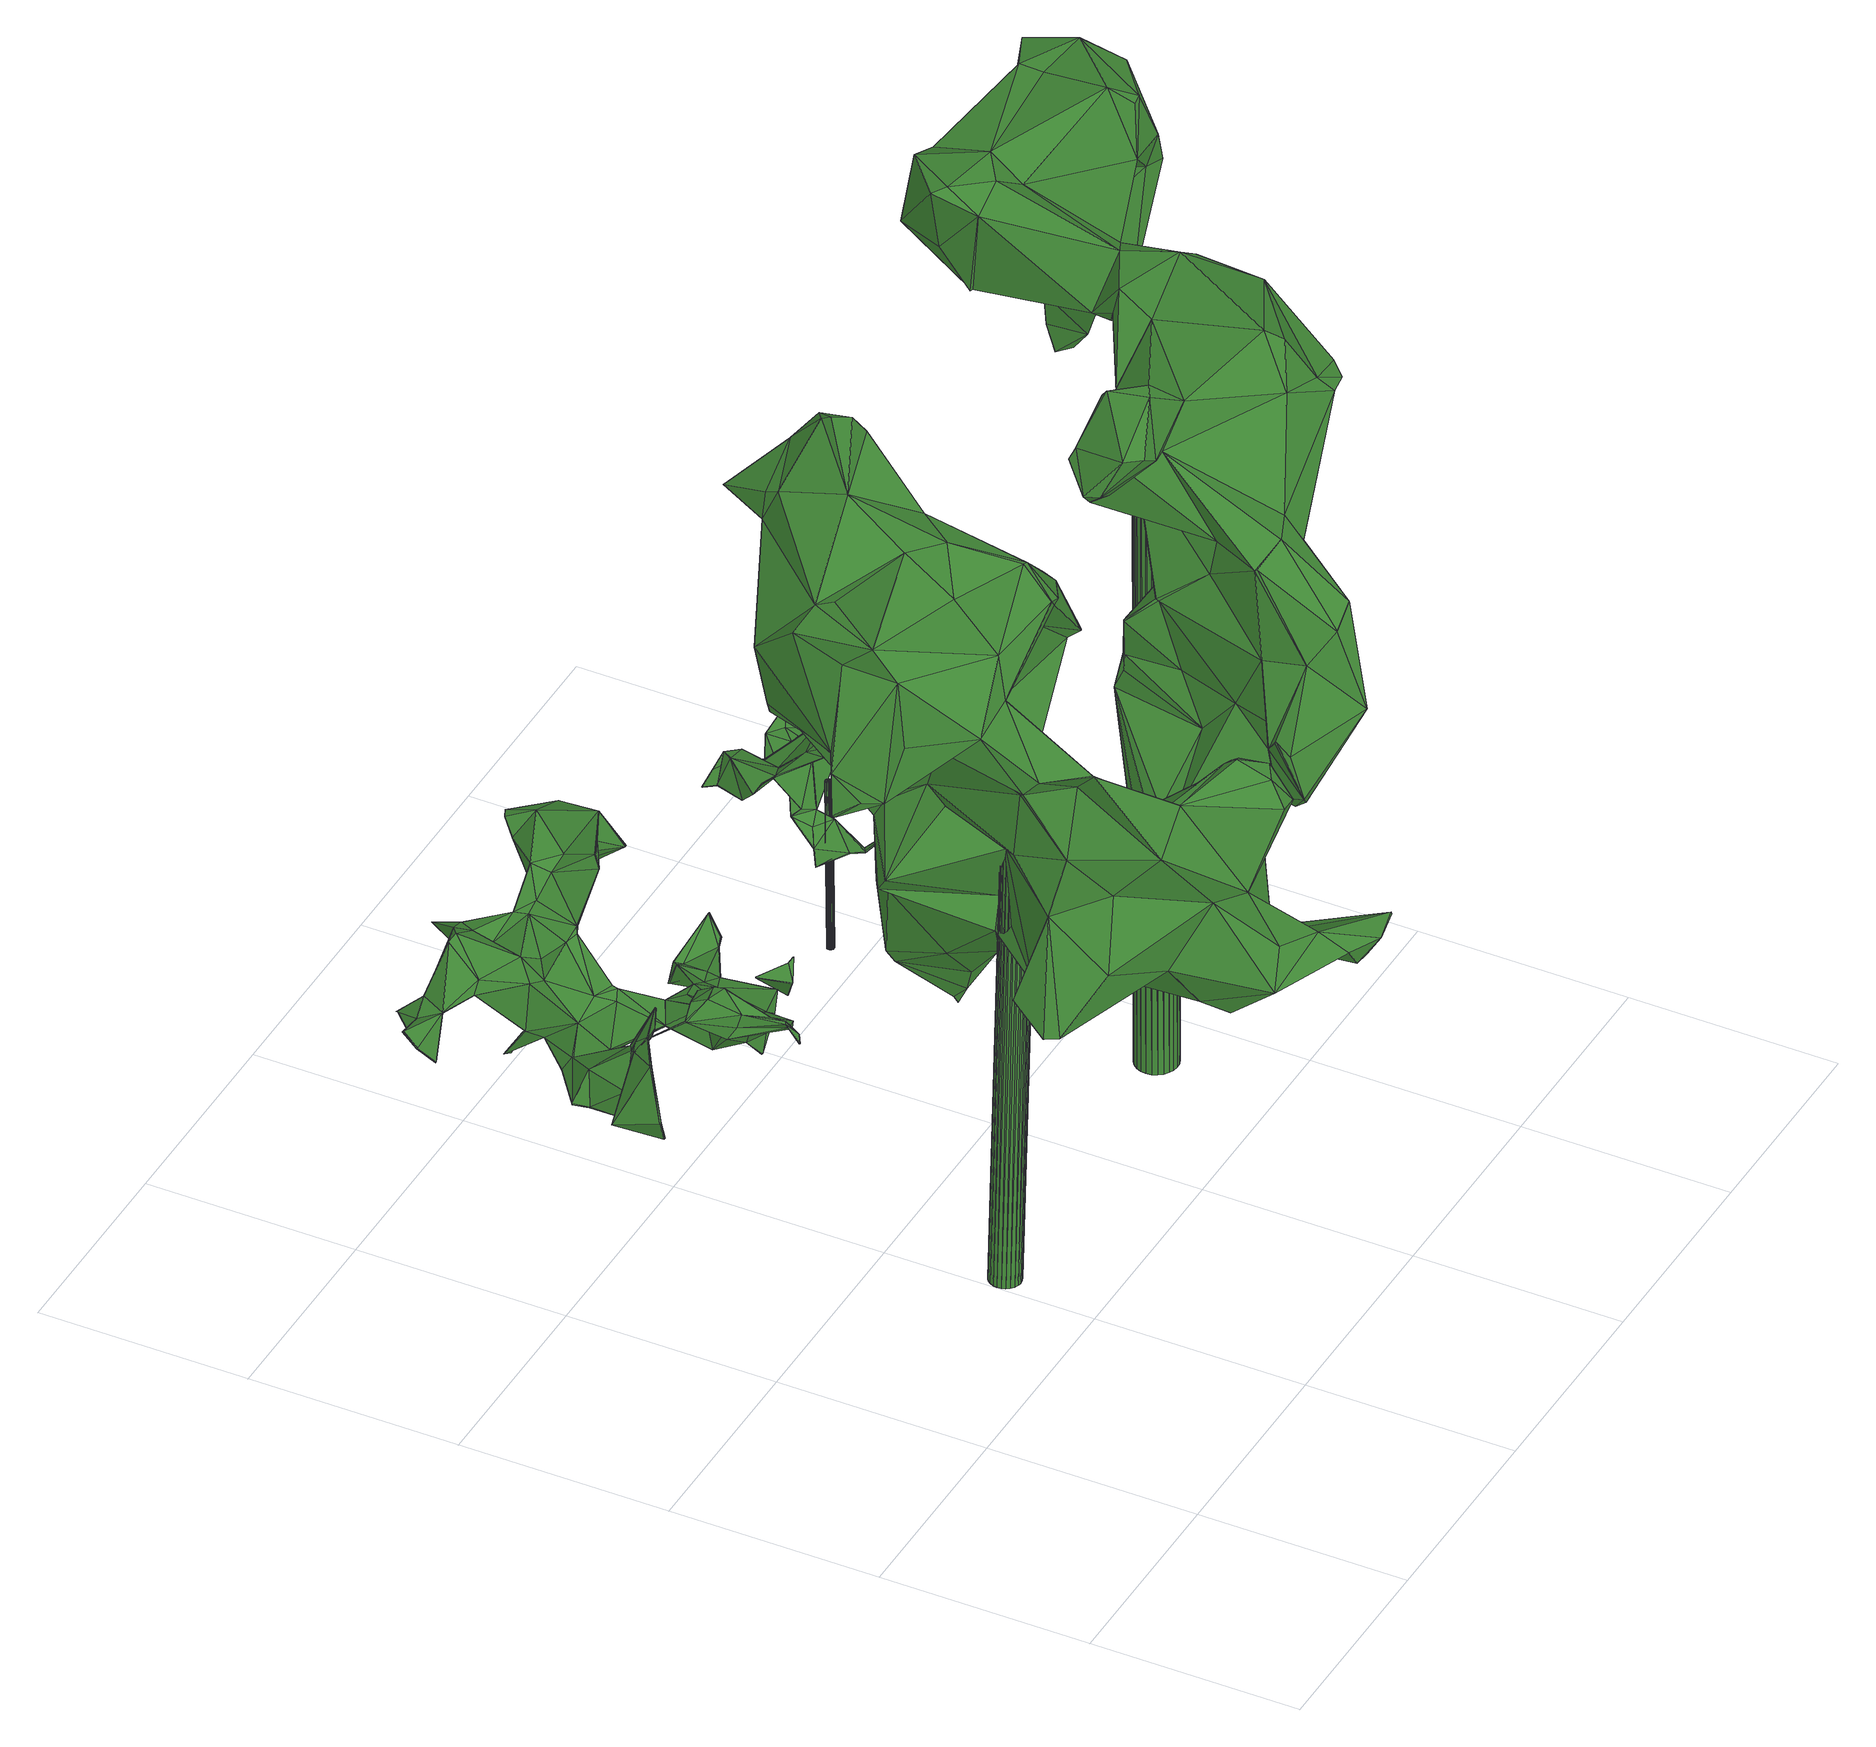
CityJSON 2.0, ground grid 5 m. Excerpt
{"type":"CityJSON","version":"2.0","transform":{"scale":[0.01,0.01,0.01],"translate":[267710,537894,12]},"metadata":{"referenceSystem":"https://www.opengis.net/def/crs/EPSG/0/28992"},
"CityObjects":{
"tree1":{"type":"SolitaryVegetationObject","attributes":{"gtid":65,"crown_width_m":10.11,"crown_median_z":25.34,"crown_r50_m":0.527,"crown_porosity":0.902,"trunk_H_m":12.41,"trunk_DBH_m":0.743,"trunk_radius_m":0.371,"trunk_base_height_m":12.93,"original_gtid":"67"},"geometry":[{"type":"Solid","lod":"3","boundaries":[[[[0,1,2]],[[3,4,5]],[[6,7,8]],[[9,4,10]],[[11,12,13]],[[14,15,16]],[[17,18,19]],[[20,21,22]],[[23,21,20]],[[23,20,22]],[[24,25,26]],[[27,25,24]],[[28,29,30]],[[31,10,4]],[[32,33,34]],[[35,30,29]],[[36,37,38]],[[39,40,41]],[[0,2,42]],[[43,34,44]],[[10,31,45]],[[46,47,48]],[[49,50,51]],[[52,53,54]],[[55,1,0]],[[56,11,57]],[[37,58,35]],[[59,60,61]],[[62,63,64]],[[65,66,67]],[[68,69,70]],[[71,72,73]],[[74,75,76]],[[18,6,77]],[[78,21,40]],[[40,21,23]],[[0,74,55]],[[76,54,74]],[[79,80,81]],[[34,33,82]],[[83,84,82]],[[7,85,86]],[[87,88,89]],[[89,90,87]],[[91,80,79]],[[37,35,29]],[[75,92,76]],[[93,94,17]],[[95,17,94]],[[24,96,97]],[[76,98,99]],[[60,100,101]],[[102,103,39]],[[75,104,65]],[[41,105,39]],[[75,65,92]],[[106,33,88]],[[39,107,102]],[[73,108,71]],[[109,110,111]],[[112,113,114]],[[43,44,115]],[[116,61,101]],[[24,117,22]],[[45,118,10]],[[68,91,94]],[[119,110,120]],[[6,85,7]],[[121,122,123]],[[95,85,17]],[[32,34,43]],[[41,72,105]],[[100,124,125]],[[102,107,126]],[[127,128,57]],[[39,103,40]],[[62,129,130]],[[75,0,42]],[[131,55,53]],[[132,56,45]],[[18,77,133]],[[1,134,16]],[[135,16,134]],[[84,83,136]],[[95,86,85]],[[56,57,114]],[[75,74,0]],[[1,42,2]],[[84,44,34]],[[17,85,18]],[[76,92,98]],[[103,102,137]],[[76,99,54]],[[54,99,52]],[[46,138,47]],[[102,126,139]],[[52,131,53]],[[47,138,29]],[[1,140,134]],[[137,141,67]],[[142,60,59]],[[143,60,142]],[[109,111,70]],[[144,145,146]],[[85,6,18]],[[41,147,148]],[[149,150,90]],[[31,4,3]],[[101,61,60]],[[151,147,41]],[[87,147,151]],[[152,153,154]],[[60,108,73]],[[60,143,108]],[[88,152,155]],[[156,157,158]],[[133,159,116]],[[157,135,160]],[[112,161,162]],[[7,79,8]],[[163,164,165]],[[14,16,156]],[[157,156,135]],[[8,77,6]],[[154,151,23]],[[142,166,143]],[[74,53,55]],[[135,167,168]],[[168,59,159]],[[135,156,16]],[[135,168,160]],[[14,156,26]],[[131,52,141]],[[131,141,139]],[[132,163,169]],[[25,27,170]],[[129,121,81]],[[159,77,171]],[[77,172,171]],[[115,44,136]],[[14,173,66]],[[84,136,44]],[[7,91,79]],[[125,148,147]],[[131,144,166]],[[33,32,89]],[[174,119,175]],[[46,175,119]],[[4,9,5]],[[176,69,68]],[[166,144,143]],[[101,50,177]],[[49,177,50]],[[102,141,137]],[[102,139,141]],[[29,138,37]],[[156,158,26]],[[84,34,82]],[[127,51,178]],[[93,68,94]],[[71,108,145]],[[64,63,111]],[[179,70,9]],[[109,70,179]],[[51,50,180]],[[107,39,105]],[[62,181,129]],[[62,64,181]],[[121,172,81]],[[121,123,172]],[[26,182,173]],[[25,182,26]],[[45,163,132]],[[24,170,27]],[[26,96,24]],[[183,167,134]],[[10,118,9]],[[158,157,160]],[[67,184,137]],[[99,98,67]],[[65,67,92]],[[98,92,67]],[[90,185,147]],[[186,9,118]],[[96,158,97]],[[26,158,96]],[[187,122,188]],[[24,22,170]],[[99,67,52]],[[141,52,67]],[[189,158,190]],[[154,191,152]],[[187,152,191]],[[136,192,115]],[[193,115,192]],[[77,159,133]],[[178,136,83]],[[127,178,83]],[[133,19,18]],[[194,120,110]],[[166,55,131]],[[33,48,47]],[[118,113,195]],[[118,114,113]],[[162,113,112]],[[93,17,19]],[[91,68,80]],[[186,194,109]],[[186,109,179]],[[186,179,9]],[[8,196,77]],[[172,77,196]],[[46,119,120]],[[47,28,162]],[[68,63,80]],[[180,50,101]],[[145,144,126]],[[139,126,144]],[[109,194,110]],[[133,116,19]],[[11,197,12]],[[149,178,51]],[[129,198,199]],[[83,82,127]],[[200,188,199]],[[106,201,175]],[[106,175,46]],[[138,46,38]],[[138,38,37]],[[26,173,14]],[[93,19,13]],[[103,137,202]],[[103,202,40]],[[197,56,132]],[[56,197,11]],[[193,90,89]],[[193,89,115]],[[197,132,169]],[[165,197,169]],[[203,13,12]],[[29,28,47]],[[58,36,194]],[[163,204,164]],[[3,164,204]],[[205,188,200]],[[201,188,205]],[[149,193,192]],[[178,149,192]],[[178,192,136]],[[1,15,42]],[[16,15,1]],[[135,134,167]],[[190,158,160]],[[123,206,189]],[[187,189,206]],[[168,167,59]],[[59,167,142]],[[142,167,183]],[[166,142,183]],[[186,118,195]],[[97,117,24]],[[35,58,30]],[[114,118,45]],[[56,114,45]],[[149,90,193]],[[33,89,88]],[[43,115,89]],[[43,89,32]],[[123,171,172]],[[207,208,86]],[[70,111,63]],[[205,175,201]],[[184,66,209]],[[67,66,184]],[[162,28,113]],[[195,113,28]],[[210,11,13]],[[163,165,169]],[[81,130,129]],[[79,196,8]],[[131,139,144]],[[177,57,11]],[[210,177,11]],[[86,94,7]],[[70,69,9]],[[126,107,105]],[[100,185,90]],[[201,155,188]],[[78,184,209]],[[51,57,49]],[[126,71,145]],[[207,86,95]],[[134,140,183]],[[166,183,140]],[[101,177,116]],[[120,38,46]],[[36,38,120]],[[151,41,23]],[[22,25,170]],[[41,148,72]],[[78,66,173]],[[122,206,123]],[[122,187,206]],[[180,149,51]],[[57,51,127]],[[42,104,75]],[[197,165,12]],[[177,19,116]],[[15,66,65]],[[54,53,74]],[[15,65,104]],[[1,55,140]],[[166,140,55]],[[86,208,94]],[[81,172,196]],[[81,196,79]],[[188,122,129]],[[188,129,199]],[[129,122,121]],[[189,187,191]],[[68,70,63]],[[40,23,41]],[[116,211,61]],[[91,7,94]],[[207,94,208]],[[126,105,71]],[[57,177,49]],[[71,105,72]],[[73,124,60]],[[129,181,212]],[[106,48,33]],[[46,48,106]],[[5,164,3]],[[210,19,177]],[[210,13,19]],[[21,182,25]],[[81,80,130]],[[112,57,128]],[[112,114,57]],[[180,150,149]],[[101,150,180]],[[189,213,97]],[[189,97,158]],[[191,213,189]],[[154,213,191]],[[187,188,152]],[[22,117,214]],[[22,214,23]],[[152,188,155]],[[124,100,60]],[[100,125,185]],[[90,150,100]],[[150,101,100]],[[147,185,125]],[[15,104,42]],[[90,147,87]],[[189,190,123]],[[190,160,171]],[[168,171,160]],[[159,171,168]],[[123,190,171]],[[195,58,186]],[[58,194,186]],[[144,108,143]],[[146,108,144]],[[88,155,106]],[[174,212,181]],[[64,111,181]],[[181,111,215]],[[110,215,111]],[[201,106,155]],[[145,108,146]],[[203,12,165]],[[93,176,68]],[[164,176,165]],[[5,176,164]],[[95,94,207]],[[28,58,195]],[[28,30,58]],[[5,69,176]],[[5,9,69]],[[216,112,128]],[[3,204,31]],[[36,120,194]],[[14,66,15]],[[78,209,66]],[[22,21,25]],[[162,161,47]],[[216,128,82]],[[127,82,128]],[[174,181,119]],[[205,212,175]],[[174,175,212]],[[205,200,198]],[[212,205,198]],[[119,181,110]],[[129,212,198]],[[199,198,200]],[[216,161,112]],[[82,161,216]],[[33,161,82]],[[33,47,161]],[[151,154,153]],[[151,153,87]],[[87,153,88]],[[130,63,62]],[[80,63,130]],[[173,182,78]],[[21,78,182]],[[40,202,78]],[[184,78,202]],[[184,202,137]],[[176,93,203]],[[176,203,165]],[[203,93,13]],[[61,211,59]],[[159,211,116]],[[159,59,211]],[[124,73,217]],[[72,217,73]],[[124,217,125]],[[72,148,217]],[[125,217,148]],[[23,214,154]],[[213,154,214]],[[117,97,214]],[[213,214,97]],[[31,204,45]],[[163,45,204]],[[110,181,215]],[[58,37,36]],[[88,153,152]],[[218,219,220]],[[218,220,221]],[[221,220,222]],[[221,222,223]],[[220,219,224]],[[220,224,222]],[[222,224,225]],[[222,225,223]],[[224,219,226]],[[224,226,225]],[[225,226,227]],[[225,227,223]],[[226,219,228]],[[226,228,227]],[[227,228,229]],[[227,229,223]],[[228,219,230]],[[228,230,229]],[[229,230,231]],[[229,231,223]],[[230,219,232]],[[230,232,231]],[[231,232,233]],[[231,233,223]],[[232,219,234]],[[232,234,233]],[[233,234,235]],[[233,235,223]],[[234,219,236]],[[234,236,235]],[[235,236,237]],[[235,237,223]],[[236,219,238]],[[236,238,237]],[[237,238,239]],[[237,239,223]],[[238,219,240]],[[238,240,239]],[[239,240,241]],[[239,241,223]],[[240,219,242]],[[240,242,241]],[[241,242,243]],[[241,243,223]],[[242,219,244]],[[242,244,243]],[[243,244,245]],[[243,245,223]],[[244,219,246]],[[244,246,245]],[[245,246,247]],[[245,247,223]],[[246,219,248]],[[246,248,247]],[[247,248,249]],[[247,249,223]],[[248,219,250]],[[248,250,249]],[[249,250,251]],[[249,251,223]],[[250,219,252]],[[250,252,251]],[[251,252,253]],[[251,253,223]],[[252,219,254]],[[252,254,253]],[[253,254,255]],[[253,255,223]],[[254,219,256]],[[254,256,255]],[[255,256,257]],[[255,257,223]],[[256,219,258]],[[256,258,257]],[[257,258,259]],[[257,259,223]],[[258,219,260]],[[258,260,259]],[[259,260,261]],[[259,261,223]],[[260,219,262]],[[260,262,261]],[[261,262,263]],[[261,263,223]],[[262,219,264]],[[262,264,263]],[[263,264,265]],[[263,265,223]],[[264,219,266]],[[264,266,265]],[[265,266,267]],[[265,267,223]],[[266,219,218]],[[266,218,267]],[[267,218,221]],[[267,221,223]]]]}]},
"tree2":{"type":"SolitaryVegetationObject","attributes":{"gtid":534,"crown_width_m":8.21,"crown_median_z":15.68,"crown_r50_m":0.318,"crown_porosity":0.936,"trunk_H_m":2.87,"trunk_DBH_m":0.212,"trunk_radius_m":0.106,"trunk_base_height_m":12.81,"original_gtid":"604"},"geometry":[{"type":"Solid","lod":"3","boundaries":[[[[268,269,270]],[[271,272,273]],[[274,275,276]],[[277,278,279]],[[280,276,275]],[[281,282,273]],[[283,284,281]],[[285,286,287]],[[285,288,286]],[[273,272,281]],[[289,290,291]],[[292,293,271]],[[294,295,296]],[[273,282,297]],[[298,269,299]],[[288,300,301]],[[302,303,304]],[[305,306,307]],[[308,309,310]],[[311,292,294]],[[282,295,294]],[[312,313,314]],[[315,316,317]],[[318,319,320]],[[321,318,320]],[[322,290,323]],[[297,292,271]],[[324,272,271]],[[325,326,327]],[[325,328,326]],[[324,284,283]],[[269,329,270]],[[312,314,330]],[[268,331,332]],[[333,332,331]],[[323,290,334]],[[335,280,336]],[[335,336,337]],[[338,305,339]],[[338,340,305]],[[341,342,343]],[[278,343,342]],[[344,345,323]],[[273,297,271]],[[346,347,348]],[[323,345,322]],[[340,349,350]],[[278,342,351]],[[322,291,290]],[[301,352,288]],[[353,354,355]],[[354,356,355]],[[297,282,294]],[[331,270,333]],[[357,358,359]],[[323,334,344]],[[268,270,331]],[[324,283,272]],[[360,329,269]],[[361,362,333]],[[333,270,361]],[[363,339,364]],[[365,288,366]],[[367,296,295]],[[368,369,357]],[[341,343,370]],[[371,338,339]],[[297,294,292]],[[336,372,337]],[[305,364,339]],[[308,310,373]],[[374,342,375]],[[369,308,373]],[[376,377,354]],[[311,294,296]],[[373,310,378]],[[379,365,347]],[[380,381,382]],[[373,378,383]],[[384,385,386]],[[367,387,388]],[[389,390,391]],[[392,393,394]],[[366,367,388]],[[395,396,383]],[[395,397,396]],[[398,316,363]],[[398,399,316]],[[316,400,363]],[[377,352,401]],[[286,402,287]],[[401,352,301]],[[340,350,305]],[[272,283,281]],[[361,403,362]],[[334,404,344]],[[370,405,301]],[[406,301,405]],[[407,278,408]],[[362,409,333]],[[398,410,399]],[[288,411,300]],[[365,411,288]],[[412,296,346]],[[412,346,337]],[[286,413,402]],[[414,415,316]],[[333,409,332]],[[313,416,417]],[[418,287,402]],[[419,420,421]],[[361,270,329]],[[411,422,300]],[[422,411,287]],[[379,423,366]],[[337,346,335]],[[424,284,324]],[[302,304,409]],[[321,302,362]],[[357,369,425]],[[374,357,425]],[[426,427,330]],[[409,362,302]],[[428,347,424]],[[348,347,428]],[[296,429,311]],[[412,311,429]],[[412,429,296]],[[430,397,431]],[[431,378,309]],[[368,357,359]],[[362,403,321]],[[316,315,400]],[[336,280,432]],[[275,432,280]],[[433,434,435]],[[436,434,426]],[[330,436,426]],[[437,377,376]],[[275,428,432]],[[421,414,438]],[[421,438,393]],[[275,417,348]],[[289,415,371]],[[291,415,289]],[[348,335,346]],[[304,268,409]],[[332,409,268]],[[312,427,313]],[[327,313,427]],[[408,413,439]],[[408,439,407]],[[364,440,398]],[[370,441,375]],[[327,416,313]],[[412,337,293]],[[427,442,325]],[[291,443,415]],[[444,435,434]],[[399,438,414]],[[418,422,287]],[[407,445,446]],[[426,442,427]],[[406,355,356]],[[364,398,363]],[[417,447,448]],[[361,329,403]],[[449,407,446]],[[358,450,326]],[[428,275,348]],[[427,325,327]],[[448,435,340]],[[433,447,416]],[[433,416,325]],[[312,330,427]],[[444,434,381]],[[444,381,380]],[[371,420,338]],[[443,345,317]],[[443,322,345]],[[315,404,400]],[[316,415,443]],[[316,443,317]],[[395,383,378]],[[428,372,432]],[[436,391,394]],[[436,394,393]],[[399,414,316]],[[402,413,277]],[[276,451,452]],[[340,338,448]],[[453,382,381]],[[453,381,434]],[[453,434,436]],[[374,425,351]],[[313,417,314]],[[454,341,370]],[[304,303,455]],[[456,314,274]],[[330,314,456]],[[457,458,277]],[[453,436,393]],[[390,389,459]],[[307,306,303]],[[358,326,460]],[[301,300,461]],[[462,463,298]],[[269,298,463]],[[464,465,393]],[[464,393,438]],[[445,407,439]],[[445,439,437]],[[356,377,401]],[[411,379,285]],[[379,366,285]],[[466,410,398]],[[397,326,328]],[[443,291,322]],[[417,275,274]],[[417,274,314]],[[417,448,348]],[[348,448,335]],[[398,440,466]],[[334,289,404]],[[386,319,467]],[[339,289,371]],[[290,289,334]],[[450,374,375]],[[357,374,450]],[[417,416,447]],[[454,370,375]],[[345,344,404]],[[345,404,317]],[[315,317,404]],[[434,442,426]],[[413,408,277]],[[278,277,408]],[[288,468,286]],[[461,327,450]],[[366,388,347]],[[469,467,269]],[[456,274,452]],[[338,470,448]],[[461,450,441]],[[370,461,441]],[[374,351,342]],[[412,293,292]],[[369,471,308]],[[444,349,435]],[[467,384,386]],[[467,469,384]],[[379,347,346]],[[437,376,353]],[[302,321,320]],[[386,320,319]],[[311,412,292]],[[326,397,460]],[[309,378,310]],[[430,460,397]],[[351,279,278]],[[377,437,468]],[[439,468,437]],[[287,411,285]],[[440,307,303]],[[349,472,306]],[[400,404,289]],[[400,289,363]],[[363,289,339]],[[368,471,369]],[[473,471,368]],[[302,474,465]],[[305,307,440]],[[455,306,472]],[[268,304,299]],[[268,299,269]],[[393,465,474]],[[444,380,472]],[[462,472,380]],[[473,368,460]],[[328,475,397]],[[396,397,475]],[[444,472,349]],[[422,461,300]],[[460,359,358]],[[399,410,464]],[[464,410,466]],[[459,451,390]],[[330,456,436]],[[305,440,364]],[[308,471,476]],[[464,466,465]],[[303,465,466]],[[303,302,465]],[[394,391,419]],[[351,425,279]],[[375,441,450]],[[303,306,455]],[[385,382,386]],[[445,353,446]],[[431,309,473]],[[430,431,473]],[[403,318,321]],[[329,318,403]],[[329,360,318]],[[305,350,306]],[[349,306,350]],[[468,352,377]],[[281,477,282]],[[284,477,281]],[[470,451,276]],[[411,365,379]],[[282,478,295]],[[387,295,478]],[[449,446,406]],[[407,343,278]],[[288,352,468]],[[367,295,387]],[[346,423,379]],[[296,423,346]],[[428,479,372]],[[271,479,324]],[[454,342,341]],[[342,454,375]],[[442,434,433]],[[442,433,325]],[[453,474,382]],[[302,320,480]],[[320,386,480]],[[393,474,453]],[[382,480,386]],[[397,395,431]],[[378,431,395]],[[448,470,276]],[[448,276,335]],[[418,458,422]],[[402,458,418]],[[277,458,402]],[[425,383,396]],[[369,383,425]],[[373,383,369]],[[286,468,413]],[[466,440,303]],[[325,416,422]],[[478,282,477]],[[478,477,284]],[[336,432,372]],[[422,416,461]],[[461,416,327]],[[470,420,419]],[[470,338,420]],[[439,413,468]],[[447,433,435]],[[340,435,349]],[[448,447,435]],[[387,478,284]],[[367,366,423]],[[367,423,296]],[[285,366,288]],[[277,328,457]],[[450,327,326]],[[457,328,325]],[[335,276,280]],[[391,436,456]],[[473,476,471]],[[473,460,430]],[[277,279,328]],[[480,382,474]],[[324,479,424]],[[428,424,479]],[[302,480,474]],[[371,415,420]],[[372,293,337]],[[407,449,343]],[[370,343,449]],[[464,438,399]],[[309,308,476]],[[309,476,473]],[[392,419,421]],[[392,394,419]],[[276,452,274]],[[389,452,459]],[[391,452,389]],[[456,452,391]],[[392,421,393]],[[450,358,357]],[[437,353,445]],[[455,481,304]],[[463,469,269]],[[299,304,481]],[[380,482,462]],[[385,482,382]],[[472,481,455]],[[462,481,472]],[[382,482,380]],[[299,481,298]],[[298,481,462]],[[419,391,451]],[[470,419,451]],[[405,370,449]],[[405,449,406]],[[390,451,391]],[[459,452,451]],[[366,347,365]],[[424,347,284]],[[446,355,406]],[[446,353,355]],[[354,377,356]],[[401,406,356]],[[401,301,406]],[[301,461,370]],[[414,421,420]],[[414,420,415]],[[271,293,479]],[[360,269,467]],[[318,467,319]],[[318,360,467]],[[284,388,387]],[[284,347,388]],[[462,482,463]],[[385,384,482]],[[469,482,384]],[[463,482,469]],[[396,475,425]],[[372,479,293]],[[422,458,325]],[[457,325,458]],[[279,475,328]],[[279,425,475]],[[354,353,376]],[[368,359,460]],[[483,484,485]],[[483,485,486]],[[486,485,487]],[[486,487,488]],[[485,484,489]],[[485,489,487]],[[487,489,490]],[[487,490,488]],[[489,484,491]],[[489,491,490]],[[490,491,492]],[[490,492,488]],[[491,484,493]],[[491,493,492]],[[492,493,494]],[[492,494,488]],[[493,484,495]],[[493,495,494]],[[494,495,496]],[[494,496,488]],[[495,484,497]],[[495,497,496]],[[496,497,498]],[[496,498,488]],[[497,484,499]],[[497,499,498]],[[498,499,500]],[[498,500,488]],[[499,484,501]],[[499,501,500]],[[500,501,502]],[[500,502,488]],[[501,484,503]],[[501,503,502]],[[502,503,504]],[[502,504,488]],[[503,484,505]],[[503,505,504]],[[504,505,506]],[[504,506,488]],[[505,484,507]],[[505,507,506]],[[506,507,508]],[[506,508,488]],[[507,484,509]],[[507,509,508]],[[508,509,510]],[[508,510,488]],[[509,484,511]],[[509,511,510]],[[510,511,512]],[[510,512,488]],[[511,484,513]],[[511,513,512]],[[512,513,514]],[[512,514,488]],[[513,484,515]],[[513,515,514]],[[514,515,516]],[[514,516,488]],[[515,484,517]],[[515,517,516]],[[516,517,518]],[[516,518,488]],[[517,484,519]],[[517,519,518]],[[518,519,520]],[[518,520,488]],[[519,484,521]],[[519,521,520]],[[520,521,522]],[[520,522,488]],[[521,484,523]],[[521,523,522]],[[522,523,524]],[[522,524,488]],[[523,484,525]],[[523,525,524]],[[524,525,526]],[[524,526,488]],[[525,484,527]],[[525,527,526]],[[526,527,528]],[[526,528,488]],[[527,484,529]],[[527,529,528]],[[528,529,530]],[[528,530,488]],[[529,484,531]],[[529,531,530]],[[530,531,532]],[[530,532,488]],[[531,484,483]],[[531,483,532]],[[532,483,486]],[[532,486,488]]]]}]},
"tree3":{"type":"SolitaryVegetationObject","attributes":{"gtid":39,"crown_width_m":10.72,"crown_median_z":30.06,"crown_r50_m":0.509,"crown_porosity":0.927,"trunk_H_m":17.02,"trunk_DBH_m":0.989,"trunk_radius_m":0.494,"trunk_base_height_m":13.04,"original_gtid":"41"},"geometry":[{"type":"Solid","lod":"3","boundaries":[[[[533,534,535]],[[536,537,538]],[[539,540,541]],[[542,543,544]],[[545,546,547]],[[548,545,547]],[[549,550,551]],[[552,553,554]],[[555,556,557]],[[558,556,555]],[[559,560,561]],[[562,563,564]],[[559,539,565]],[[566,567,568]],[[569,570,571]],[[572,573,574]],[[534,533,575]],[[576,577,578]],[[579,580,581]],[[582,583,584]],[[585,586,587]],[[588,587,586]],[[589,590,554]],[[556,591,592]],[[556,592,557]],[[568,572,574]],[[583,593,594]],[[595,596,597]],[[578,598,576]],[[599,543,600]],[[601,602,603]],[[589,604,590]],[[605,606,604]],[[607,552,608]],[[609,610,611]],[[585,587,589]],[[560,599,612]],[[546,545,613]],[[546,613,614]],[[548,547,615]],[[616,615,547]],[[617,618,619]],[[620,621,622]],[[623,622,621]],[[588,586,599]],[[624,563,625]],[[613,545,626]],[[575,533,627]],[[604,628,622]],[[622,628,620]],[[589,628,604]],[[574,629,630]],[[579,581,595]],[[575,631,534]],[[553,585,554]],[[555,557,632]],[[598,633,634]],[[570,589,587]],[[570,587,600]],[[555,635,558]],[[567,594,593]],[[607,553,552]],[[562,625,563]],[[606,608,552]],[[589,554,585]],[[636,637,638]],[[560,612,561]],[[632,609,611]],[[639,534,551]],[[640,641,642]],[[640,642,643]],[[554,604,606]],[[552,554,606]],[[644,645,646]],[[641,647,648]],[[559,565,560]],[[574,630,568]],[[539,649,565]],[[650,647,640]],[[621,535,639]],[[651,652,653]],[[627,533,549]],[[654,549,533]],[[606,623,608]],[[639,608,623]],[[605,623,606]],[[554,590,604]],[[575,627,631]],[[611,555,632]],[[561,655,656]],[[656,655,657]],[[631,549,551]],[[658,611,659]],[[658,555,611]],[[632,660,609]],[[661,662,660]],[[632,557,660]],[[553,663,585]],[[657,663,553]],[[664,662,661]],[[665,611,666]],[[551,534,631]],[[568,667,572]],[[631,627,549]],[[573,629,574]],[[538,537,668]],[[669,668,537]],[[660,557,670]],[[665,659,611]],[[670,661,660]],[[665,661,670]],[[666,661,665]],[[660,662,609]],[[666,611,610]],[[662,664,610]],[[662,610,609]],[[664,661,610]],[[666,610,661]],[[568,567,667]],[[561,581,580]],[[567,671,667]],[[569,672,620]],[[572,667,673]],[[674,675,591]],[[566,594,567]],[[633,576,634]],[[576,598,634]],[[604,622,605]],[[623,621,639]],[[676,598,677]],[[621,678,679]],[[680,636,638]],[[680,681,636]],[[682,597,637]],[[683,621,679]],[[598,684,677]],[[578,684,598]],[[599,649,543]],[[542,544,616]],[[685,686,687]],[[685,687,688]],[[648,644,641]],[[676,617,598]],[[633,598,617]],[[591,689,690]],[[646,645,536]],[[603,675,691]],[[601,603,624]],[[533,683,654]],[[657,581,656]],[[650,573,652]],[[572,652,573]],[[640,643,629]],[[692,592,591]],[[646,536,538]],[[678,693,654]],[[620,678,621]],[[558,591,556]],[[694,695,686]],[[636,696,637]],[[600,543,569]],[[599,586,612]],[[600,571,570]],[[651,653,616]],[[626,697,613]],[[589,570,628]],[[663,586,585]],[[640,629,573]],[[682,696,651]],[[652,651,696]],[[698,699,624]],[[700,701,702]],[[700,702,703]],[[691,702,701]],[[603,591,675]],[[651,616,544]],[[646,584,583]],[[536,578,537]],[[578,669,537]],[[542,569,543]],[[704,681,705]],[[706,705,681]],[[704,705,706]],[[678,683,679]],[[605,622,623]],[[639,535,534]],[[613,697,614]],[[703,635,707]],[[542,708,596]],[[547,638,709]],[[650,640,573]],[[710,695,694]],[[683,533,535]],[[683,535,621]],[[570,569,628]],[[711,698,614]],[[670,592,665]],[[614,680,546]],[[547,546,680]],[[652,696,712]],[[685,689,686]],[[690,689,685]],[[563,624,713]],[[698,625,681]],[[698,681,614]],[[649,544,543]],[[644,648,619]],[[562,564,647]],[[641,640,647]],[[692,665,592]],[[583,641,644]],[[663,612,586]],[[680,614,681]],[[711,714,698]],[[690,715,659]],[[685,715,690]],[[680,638,547]],[[629,643,630]],[[628,569,620]],[[647,564,648]],[[624,603,713]],[[571,600,569]],[[700,564,701]],[[706,681,716]],[[681,625,716]],[[539,544,649]],[[709,708,616]],[[671,717,667]],[[653,717,671]],[[637,597,596]],[[652,717,653]],[[685,707,715]],[[633,718,576]],[[700,648,564]],[[650,652,647]],[[545,582,626]],[[587,588,600]],[[615,582,548]],[[615,593,582]],[[557,592,670]],[[654,683,678]],[[693,607,608]],[[692,659,665]],[[713,603,701]],[[652,712,647]],[[636,704,712]],[[704,647,712]],[[617,619,633]],[[624,625,698]],[[630,594,566]],[[548,582,545]],[[594,630,643]],[[594,643,642]],[[655,561,612]],[[539,541,682]],[[594,642,583]],[[567,593,671]],[[638,596,708]],[[578,618,684]],[[580,579,540]],[[682,651,544]],[[682,544,539]],[[678,620,672]],[[547,709,616]],[[674,691,675]],[[568,630,566]],[[647,716,562]],[[562,716,625]],[[713,564,563]],[[713,701,564]],[[637,596,638]],[[709,638,708]],[[593,615,653]],[[593,653,671]],[[615,616,653]],[[582,593,583]],[[647,704,706]],[[647,706,716]],[[542,596,595]],[[553,607,657]],[[694,699,710]],[[565,599,560]],[[565,649,599]],[[542,595,569]],[[693,657,607]],[[657,693,678]],[[561,656,581]],[[595,672,569]],[[657,678,581]],[[693,550,654]],[[542,616,708]],[[579,595,541]],[[659,715,658]],[[685,688,707]],[[639,551,550]],[[619,718,633]],[[703,718,619]],[[654,550,549]],[[644,646,583]],[[718,577,576]],[[695,577,688]],[[718,688,577]],[[695,578,577]],[[693,608,550]],[[639,550,608]],[[692,591,690]],[[690,659,692]],[[539,559,719]],[[539,719,540]],[[637,696,682]],[[618,645,644]],[[618,536,645]],[[591,603,602]],[[642,641,583]],[[635,715,707]],[[618,644,619]],[[697,711,614]],[[667,717,673]],[[714,668,720]],[[694,686,721]],[[722,694,721]],[[691,701,603]],[[657,655,663]],[[612,663,655]],[[636,681,704]],[[555,658,715]],[[555,715,635]],[[698,714,710]],[[674,635,703]],[[712,696,636]],[[669,720,668]],[[707,688,718]],[[668,714,626]],[[697,626,714]],[[697,714,711]],[[599,600,588]],[[595,597,541]],[[597,682,541]],[[540,579,541]],[[617,676,723]],[[602,689,591]],[[686,695,687]],[[695,688,687]],[[624,724,601]],[[602,724,689]],[[561,719,559]],[[538,584,646]],[[582,584,626]],[[668,626,584]],[[668,584,538]],[[580,540,719]],[[580,719,561]],[[595,581,672]],[[672,581,678]],[[710,699,698]],[[707,718,703]],[[652,572,717]],[[673,717,572]],[[725,591,558]],[[725,674,591]],[[635,725,558]],[[725,635,674]],[[722,724,699]],[[722,699,694]],[[700,619,648]],[[703,619,700]],[[578,536,618]],[[714,720,710]],[[710,720,695]],[[578,720,669]],[[695,720,578]],[[724,722,721]],[[724,721,689]],[[689,721,686]],[[601,724,602]],[[691,674,702]],[[674,703,702]],[[677,723,676]],[[724,624,699]],[[684,723,677]],[[684,618,723]],[[617,723,618]],[[726,727,728]],[[726,728,729]],[[729,728,730]],[[729,730,731]],[[728,727,732]],[[728,732,730]],[[730,732,733]],[[730,733,731]],[[732,727,734]],[[732,734,733]],[[733,734,735]],[[733,735,731]],[[734,727,736]],[[734,736,735]],[[735,736,737]],[[735,737,731]],[[736,727,738]],[[736,738,737]],[[737,738,739]],[[737,739,731]],[[738,727,740]],[[738,740,739]],[[739,740,741]],[[739,741,731]],[[740,727,742]],[[740,742,741]],[[741,742,743]],[[741,743,731]],[[742,727,744]],[[742,744,743]],[[743,744,745]],[[743,745,731]],[[744,727,746]],[[744,746,745]],[[745,746,747]],[[745,747,731]],[[746,727,748]],[[746,748,747]],[[747,748,749]],[[747,749,731]],[[748,727,750]],[[748,750,749]],[[749,750,751]],[[749,751,731]],[[750,727,752]],[[750,752,751]],[[751,752,753]],[[751,753,731]],[[752,727,754]],[[752,754,753]],[[753,754,755]],[[753,755,731]],[[754,727,756]],[[754,756,755]],[[755,756,757]],[[755,757,731]],[[756,727,758]],[[756,758,757]],[[757,758,759]],[[757,759,731]],[[758,727,760]],[[758,760,759]],[[759,760,761]],[[759,761,731]],[[760,727,762]],[[760,762,761]],[[761,762,763]],[[761,763,731]],[[762,727,764]],[[762,764,763]],[[763,764,765]],[[763,765,731]],[[764,727,766]],[[764,766,765]],[[765,766,767]],[[765,767,731]],[[766,727,768]],[[766,768,767]],[[767,768,769]],[[767,769,731]],[[768,727,770]],[[768,770,769]],[[769,770,771]],[[769,771,731]],[[770,727,772]],[[770,772,771]],[[771,772,773]],[[771,773,731]],[[772,727,774]],[[772,774,773]],[[773,774,775]],[[773,775,731]],[[774,727,726]],[[774,726,775]],[[775,726,729]],[[775,729,731]]]]}]},
"tree4":{"type":"SolitaryVegetationObject","attributes":{"gtid":495,"crown_width_m":5.13,"crown_median_z":17.14,"crown_r50_m":0.28,"crown_porosity":0.92,"trunk_H_m":4.25,"trunk_DBH_m":0.167,"trunk_radius_m":0.0833,"trunk_base_height_m":12.89,"original_gtid":"562"},"geometry":[{"type":"Solid","lod":"3","boundaries":[[[[776,777,778]],[[776,778,779]],[[780,781,782]],[[783,784,785]],[[783,786,784]],[[783,785,787]],[[788,789,790]],[[791,789,788]],[[792,793,794]],[[795,796,797]],[[798,799,800]],[[801,802,803]],[[804,805,806]],[[782,807,808]],[[809,810,811]],[[812,813,803]],[[814,813,812]],[[815,816,817]],[[809,818,810]],[[819,820,821]],[[822,823,824]],[[825,826,827]],[[828,809,829]],[[830,831,832]],[[833,834,835]],[[836,837,838]],[[838,839,840]],[[841,842,843]],[[838,844,839]],[[808,845,782]],[[846,820,819]],[[847,848,849]],[[849,848,783]],[[801,850,802]],[[815,851,852]],[[790,853,833]],[[854,855,856]],[[855,857,856]],[[858,859,860]],[[861,793,800]],[[862,863,823]],[[800,799,861]],[[857,826,856]],[[836,802,850]],[[811,829,809]],[[864,865,866]],[[867,868,869]],[[870,871,872]],[[845,780,782]],[[873,874,792]],[[875,876,877]],[[792,794,873]],[[823,878,824]],[[864,866,879]],[[880,864,879]],[[849,831,847]],[[808,868,845]],[[790,789,873]],[[791,873,789]],[[881,835,882]],[[881,833,835]],[[883,884,792]],[[805,885,806]],[[823,863,886]],[[887,798,800]],[[887,800,888]],[[889,880,866]],[[890,891,892]],[[830,784,847]],[[893,784,830]],[[820,846,821]],[[894,864,889]],[[895,876,875]],[[803,819,896]],[[896,801,803]],[[837,897,838]],[[898,899,894]],[[900,894,899]],[[840,802,836]],[[834,901,835]],[[828,818,809]],[[902,903,811]],[[811,903,829]],[[902,904,903]],[[795,818,905]],[[828,905,818]],[[778,777,906]],[[839,844,907]],[[839,907,908]],[[909,910,780]],[[777,859,869]],[[834,859,777]],[[826,911,827]],[[866,880,879]],[[838,897,844]],[[838,840,836]],[[783,791,786]],[[874,883,792]],[[786,847,784]],[[884,883,912]],[[846,913,801]],[[846,801,821]],[[801,896,821]],[[821,896,819]],[[846,914,915]],[[916,899,854]],[[898,854,899]],[[917,887,881]],[[852,787,815]],[[918,824,919]],[[892,920,871]],[[889,864,880]],[[830,832,817]],[[824,921,922]],[[814,911,813]],[[858,823,859]],[[803,802,908]],[[850,913,894]],[[805,804,923]],[[849,783,852]],[[852,783,787]],[[790,881,888]],[[790,888,788]],[[877,806,875]],[[804,806,877]],[[859,886,869]],[[863,869,886]],[[849,878,870]],[[852,878,849]],[[856,860,873]],[[781,807,782]],[[913,850,801]],[[884,912,788]],[[913,864,894]],[[889,866,843]],[[791,788,912]],[[924,833,853]],[[822,922,780]],[[780,922,915]],[[805,915,922]],[[843,866,841]],[[925,926,915]],[[779,807,781]],[[868,808,906]],[[819,803,825]],[[846,819,825]],[[846,825,777]],[[887,917,927]],[[798,887,927]],[[897,837,900]],[[894,900,850]],[[836,850,900]],[[837,836,900]],[[805,923,915]],[[928,929,930]],[[889,898,894]],[[925,923,804]],[[780,910,862]],[[816,830,817]],[[893,830,816]],[[893,785,784]],[[890,892,870]],[[777,914,846]],[[791,783,874]],[[791,874,873]],[[928,898,889]],[[931,898,928]],[[793,792,884]],[[825,803,826]],[[856,826,803]],[[779,781,776]],[[807,906,808]],[[931,854,898]],[[847,831,830]],[[872,849,870]],[[823,886,859]],[[870,878,890]],[[854,932,933]],[[859,934,860]],[[806,895,875]],[[922,822,824]],[[870,892,871]],[[890,929,891]],[[786,848,847]],[[779,778,906]],[[869,906,777]],[[779,906,807]],[[915,781,780]],[[889,929,928]],[[931,855,854]],[[843,891,889]],[[791,912,935]],[[791,935,786]],[[868,906,869]],[[915,926,846]],[[843,842,806]],[[877,842,841]],[[876,842,877]],[[841,866,865]],[[895,842,876]],[[806,842,895]],[[902,796,936]],[[905,936,796]],[[795,905,796]],[[884,888,793]],[[788,888,884]],[[887,888,881]],[[777,901,834]],[[860,826,858]],[[890,858,826]],[[846,926,925]],[[891,929,889]],[[848,786,935]],[[858,878,823]],[[921,891,885]],[[833,937,790]],[[881,790,937]],[[881,937,833]],[[816,815,785]],[[787,785,815]],[[785,893,816]],[[861,799,812]],[[873,860,924]],[[877,841,865]],[[804,877,865]],[[890,878,858]],[[925,804,938]],[[925,938,846]],[[913,846,938]],[[864,913,938]],[[793,888,800]],[[864,938,865]],[[806,891,843]],[[891,806,885]],[[938,804,865]],[[923,925,915]],[[902,811,810]],[[860,856,803]],[[799,798,814]],[[902,797,796]],[[810,797,902]],[[798,927,814]],[[927,835,814]],[[922,921,805]],[[871,920,918]],[[881,882,917]],[[917,882,927]],[[902,936,904]],[[905,828,936]],[[829,936,828]],[[829,903,936]],[[904,936,903]],[[921,918,920]],[[824,939,919]],[[878,919,939]],[[878,939,824]],[[862,910,867]],[[927,882,835]],[[912,883,935]],[[812,873,861]],[[873,853,790]],[[916,900,899]],[[930,931,928]],[[874,783,848]],[[844,897,933]],[[854,933,916]],[[839,802,840]],[[839,908,802]],[[900,916,933]],[[900,933,897]],[[861,794,793]],[[861,873,794]],[[908,933,932]],[[827,901,825]],[[890,826,857]],[[824,918,921]],[[833,934,834]],[[859,834,934]],[[921,885,805]],[[874,935,883]],[[848,935,874]],[[814,827,911]],[[812,799,814]],[[873,924,853]],[[803,940,812]],[[914,777,941]],[[918,832,871]],[[810,818,797]],[[812,940,873]],[[890,857,929]],[[929,857,930]],[[930,857,931]],[[855,931,857]],[[849,872,831]],[[871,832,831]],[[871,831,872]],[[873,940,856]],[[908,940,803]],[[932,940,908]],[[932,854,940]],[[854,856,940]],[[860,911,826]],[[892,891,921]],[[833,924,934]],[[823,822,862]],[[825,901,777]],[[827,814,901]],[[814,835,901]],[[852,851,878]],[[817,832,851]],[[817,851,815]],[[832,918,851]],[[919,851,918]],[[919,878,851]],[[795,797,818]],[[892,921,920]],[[803,813,860]],[[924,860,934]],[[822,780,862]],[[869,863,867]],[[862,867,863]],[[908,907,933]],[[844,933,907]],[[776,942,914]],[[915,914,942]],[[781,942,776]],[[915,942,781]],[[776,941,777]],[[914,941,776]],[[911,860,813]],[[909,780,845]],[[867,910,868]],[[845,868,910]],[[909,845,910]],[[943,944,945]],[[943,945,946]],[[946,945,947]],[[946,947,948]],[[945,944,949]],[[945,949,947]],[[947,949,950]],[[947,950,948]],[[949,944,951]],[[949,951,950]],[[950,951,952]],[[950,952,948]],[[951,944,953]],[[951,953,952]],[[952,953,954]],[[952,954,948]],[[953,944,955]],[[953,955,954]],[[954,955,956]],[[954,956,948]],[[955,944,957]],[[955,957,956]],[[956,957,958]],[[956,958,948]],[[957,944,959]],[[957,959,958]],[[958,959,960]],[[958,960,948]],[[959,944,961]],[[959,961,960]],[[960,961,962]],[[960,962,948]],[[961,944,963]],[[961,963,962]],[[962,963,964]],[[962,964,948]],[[963,944,965]],[[963,965,964]],[[964,965,966]],[[964,966,948]],[[965,944,967]],[[965,967,966]],[[966,967,968]],[[966,968,948]],[[967,944,969]],[[967,969,968]],[[968,969,970]],[[968,970,948]],[[969,944,971]],[[969,971,970]],[[970,971,972]],[[970,972,948]],[[971,944,973]],[[971,973,972]],[[972,973,974]],[[972,974,948]],[[973,944,975]],[[973,975,974]],[[974,975,976]],[[974,976,948]],[[975,944,977]],[[975,977,976]],[[976,977,978]],[[976,978,948]],[[977,944,979]],[[977,979,978]],[[978,979,980]],[[978,980,948]],[[979,944,981]],[[979,981,980]],[[980,981,982]],[[980,982,948]],[[981,944,983]],[[981,983,982]],[[982,983,984]],[[982,984,948]],[[983,944,985]],[[983,985,984]],[[984,985,986]],[[984,986,948]],[[985,944,987]],[[985,987,986]],[[986,987,988]],[[986,988,948]],[[987,944,989]],[[987,989,988]],[[988,989,990]],[[988,990,948]],[[989,944,991]],[[989,991,990]],[[990,991,992]],[[990,992,948]],[[991,944,943]],[[991,943,992]],[[992,943,946]],[[992,946,948]]]]}]}
},
"vertices":[
[571,1293,2065],[571,1296,1918],[529,1357,2006],[983,627,769],[992,584,748],[947,620,785],[570,1032,834],[584,1017,798],[567,1029,833],[977,494,726],[1042,518,741],[868,652,1055],[885,666,1039],[630,754,925],[282,1197,1786],[467,1273,1974],[397,1224,1752],[659,1023,884],[630,1029,913],[674,931,1076],[184,790,1726],[206,817,1875],[31,760,1694],[238,636,1767],[22,873,1624],[68,905,1697],[187,967,1650],[10,874,1636],[985,43,998],[896,22,997],[982,41,995],[1022,594,753],[712,156,1421],[634,203,1237],[762,162,1411],[874,44,962],[830,130,960],[850,55,949],[826,117,962],[531,618,1939],[367,660,1895],[351,635,1794],[502,1383,2003],[729,196,1474],[766,220,1484],[1023,589,897],[619,133,1001],[779,111,1063],[678,151,1079],[729,529,1153],[675,506,1211],[788,443,1273],[615,1100,2168],[608,1130,2140],[581,1171,2204],[547,1199,1980],[907,632,1025],[774,566,1110],[900,199,934],[525,949,1507],[620,704,1480],[616,730,1433],[560,638,928],[579,683,920],[565,637,931],[448,1225,2078],[292,1057,1941],[452,1062,2125],[686,822,827],[846,569,830],[813,534,849],[703,636,1737],[578,669,1825],[682,658,1725],[582,1231,2127],[533,1240,2158],[556,1183,2230],[474,1006,1098],[206,877,1944],[571,888,874],[595,775,904],[521,747,1019],[830,278,1330],[848,384,1331],[807,232,1426],[630,1043,783],[666,919,681],[392,446,1627],[457,320,1405],[567,331,1470],[563,355,1465],[638,863,786],[511,1155,2255],[690,825,829],[660,884,720],[670,917,682],[174,914,1577],[211,894,1535],[507,1129,2271],[565,1109,2236],[498,602,1469],[627,691,1411],[580,701,1981],[569,703,1985],[456,1259,2058],[553,623,1914],[584,261,1222],[561,618,1928],[686,661,1724],[752,429,866],[662,355,897],[713,480,909],[784,315,994],[893,241,960],[902,462,940],[703,265,1523],[671,897,1235],[82,779,1667],[953,425,903],[593,298,939],[625,240,907],[556,755,1087],[503,711,1263],[361,926,1200],[486,644,1495],[409,517,1571],[653,671,1893],[855,391,1314],[785,426,1258],[414,601,1000],[544,679,945],[649,976,1921],[937,660,1004],[625,999,1104],[401,1219,1753],[375,1198,1566],[764,292,1475],[499,850,2039],[812,56,1003],[656,701,1904],[388,1129,1816],[572,941,2034],[513,897,1603],[601,788,1696],[682,706,1780],[708,638,1737],[695,658,1731],[395,450,1627],[359,659,1747],[741,377,1395],[531,482,1387],[317,538,1629],[376,503,1394],[411,496,1569],[308,571,1593],[430,420,1291],[330,1191,1603],[341,1190,1574],[317,970,1526],[440,992,1304],[399,1176,1527],[710,185,1074],[851,203,989],[990,712,949],[986,712,945],[959,707,973],[624,984,1843],[467,1111,1577],[462,1132,1523],[963,706,975],[27,814,1679],[434,991,1303],[381,953,1155],[226,1077,1905],[521,338,1058],[517,333,1061],[870,581,824],[623,702,1158],[802,393,1355],[780,459,871],[646,508,1222],[547,537,966],[210,951,1874],[434,1097,1652],[454,927,2014],[417,497,1570],[869,328,864],[400,641,1344],[366,541,1237],[439,866,1427],[427,961,1357],[381,616,1527],[754,304,1472],[710,301,1494],[719,328,875],[926,252,929],[463,973,1089],[888,666,1044],[264,499,994],[307,595,1035],[260,499,997],[356,394,1137],[446,806,1938],[896,623,998],[1013,624,888],[270,465,1003],[493,851,1336],[668,910,671],[664,908,671],[336,1033,1927],[829,624,1057],[507,870,1330],[359,523,1016],[341,778,1652],[219,723,1717],[681,481,944],[678,354,1192],[414,735,1659],[562,724,92],[525,725,93],[561,734,92],[586,704,1333],[585,713,1333],[548,704,1334],[558,743,93],[581,722,1334],[552,751,93],[575,730,1334],[544,757,93],[568,736,1334],[535,761,93],[559,740,1334],[526,762,94],[549,741,1334],[516,761,94],[540,740,1335],[507,757,94],[530,737,1335],[499,752,94],[523,731,1335],[493,744,94],[517,723,1335],[489,735,94],[513,714,1335],[488,726,94],[511,705,1334],[489,716,93],[512,695,1334],[493,707,93],[516,686,1334],[498,699,93],[522,678,1334],[506,693,93],[529,672,1334],[515,689,93],[538,669,1333],[524,688,92],[548,667,1333],[534,689,92],[558,668,1333],[543,693,92],[567,672,1333],[551,698,92],[574,678,1333],[557,706,92],[580,685,1333],[561,715,92],[584,694,1333],
[919,2041,608],[920,1893,657],[976,2018,603],[313,1552,358],[341,1441,338],[311,1437,402],[632,1811,288],[494,1761,303],[578,1848,304],[822,1546,323],[908,1488,271],[942,1622,266],[493,1762,306],[314,1435,402],[353,1477,511],[343,1440,340],[441,1524,358],[656,1551,399],[709,1526,429],[700,1562,416],[655,1550,396],[462,2029,385],[340,2026,376],[377,2001,323],[401,1544,495],[397,1561,384],[411,1517,536],[412,1515,534],[532,1560,518],[351,1479,512],[837,1860,610],[853,1942,571],[749,1513,305],[744,1498,307],[836,2018,496],[738,2003,474],[801,1995,564],[607,1918,474],[743,1969,477],[649,2008,450],[1114,1700,254],[1137,1744,285],[1140,1743,287],[418,1550,506],[682,1770,216],[674,1738,237],[660,1771,222],[463,2140,349],[502,2093,380],[464,2137,348],[917,1937,495],[915,1935,495],[904,1953,450],[905,1956,450],[377,2002,320],[339,2028,374],[374,1466,312],[821,1685,293],[930,1656,258],[785,1665,255],[893,1654,297],[958,1939,560],[728,1799,229],[925,2118,578],[901,2107,580],[926,2118,575],[349,2064,401],[506,1744,337],[397,1689,308],[430,1666,384],[568,1877,443],[541,1984,435],[577,1847,457],[932,1496,230],[949,1490,238],[908,1486,268],[348,2067,400],[368,2042,349],[502,1604,421],[474,1605,366],[508,1742,335],[702,1859,468],[651,1893,447],[1004,1511,256],[758,1482,334],[771,1340,356],[758,1332,344],[760,1332,343],[759,1334,343],[984,1636,254],[951,1659,256],[992,1673,250],[970,1854,544],[978,2018,601],[914,2061,536],[566,2069,490],[584,2060,503],[583,1597,387],[583,1595,390],[498,1544,490],[1039,1685,216],[1090,1694,245],[851,1507,222],[525,1987,404],[406,1652,306],[1112,1701,256],[1003,1513,254],[905,1498,156],[770,1340,358],[777,1376,368],[1137,1743,287],[583,1597,390],[743,1853,486],[730,1847,475],[743,1854,485],[1089,1695,247],[871,1908,575],[859,1922,556],[877,1935,530],[461,1553,452],[495,1571,430],[602,1939,218],[583,1947,221],[608,1915,272],[650,1892,444],[697,1971,400],[658,1865,311],[1010,1737,241],[994,1673,254],[968,1732,270],[628,2088,479],[660,2111,412],[500,2094,382],[812,1384,333],[771,1542,414],[932,1992,533],[429,2074,377],[802,1469,314],[822,1385,322],[865,1403,307],[795,1458,348],[886,2081,544],[692,2173,419],[656,1553,397],[454,1577,449],[777,1520,413],[535,2021,393],[464,2030,382],[784,1665,258],[655,1730,260],[763,1577,398],[569,1888,316],[527,1987,402],[590,1983,429],[788,1575,335],[532,1558,516],[453,1584,337],[984,1637,258],[744,1796,235],[763,1746,238],[407,1652,303],[497,1547,491],[972,1755,208],[995,1755,250],[397,1688,305],[719,1745,373],[719,1758,377],[661,1771,384],[683,1863,314],[786,1380,368],[649,2008,446],[803,1424,352],[639,2049,477],[892,1546,210],[753,1761,242],[422,2037,354],[728,1846,478],[814,1383,335],[824,1384,323],[692,1734,362],[582,1769,368],[863,1404,306],[903,1564,224],[583,1944,222],[608,1913,270],[704,1859,465],[905,1496,158],[767,1963,499],[649,1868,299],[845,1645,306],[790,1574,337],[600,1937,215],[973,1752,208],[782,1552,234],[814,1838,595],[839,1859,609],[691,2039,441],[740,2004,472],[666,2090,466],[967,1854,543],[764,1474,367],[903,1888,591],[566,1886,315],[1051,1703,166],[741,1854,487],[1050,1705,164],[745,1970,475],[952,1659,260],[1090,1696,245],[398,1558,385],[403,1542,494],[353,1547,350],[769,1962,497],[813,1951,547],[816,1839,593],[686,1775,80],[675,1775,81],[685,1777,80],[700,1763,367],[700,1766,368],[690,1764,368],[684,1780,81],[699,1769,368],[683,1782,81],[697,1771,368],[681,1784,81],[695,1772,368],[678,1785,81],[693,1774,368],[676,1786,81],[690,1774,368],[673,1785,81],[687,1774,368],[670,1784,82],[685,1773,368],[668,1783,82],[683,1771,369],[666,1781,82],[681,1769,369],[665,1778,82],[680,1767,369],[664,1775,81],[679,1764,368],[665,1773,81],[679,1761,368],[666,1770,81],[680,1759,368],[667,1768,81],[682,1756,368],[669,1766,81],[684,1755,368],[672,1765,81],[687,1753,368],[675,1765,81],[689,1753,368],[677,1765,80],[692,1753,367],[680,1766,80],[695,1754,367],[682,1767,80],[697,1756,367],[684,1769,80],[699,1758,367],[685,1772,80],[700,1760,367],
[1875,1220,1512],[1931,1244,1506],[1918,1201,1622],[1051,205,1646],[1117,210,1679],[1113,209,1682],[1343,1208,2201],[1384,1248,1958],[1389,1244,1960],[1470,935,2140],[1472,1167,2212],[1424,913,2158],[1398,430,2007],[1509,448,1971],[1535,627,2105],[1327,471,2145],[1854,1308,1523],[1884,1302,1611],[1903,1304,1554],[1930,1275,2098],[1846,1339,2185],[1937,1251,2153],[935,472,943],[1000,658,1036],[1010,726,929],[980,619,1070],[1304,1301,2257],[1411,1395,2253],[1404,1423,2070],[1166,610,1622],[1152,666,1568],[1054,638,1578],[1332,1276,2264],[897,585,2077],[980,615,2177],[857,616,2086],[1720,1023,2158],[1775,1046,2284],[1751,1044,2279],[907,753,2044],[895,764,2019],[834,698,1982],[1892,1262,1450],[843,173,1344],[1044,243,1365],[1056,137,1459],[1420,1261,1938],[1417,1265,1936],[1466,1298,1978],[1280,443,2042],[1047,619,1985],[1159,387,1819],[1807,1341,2312],[1733,1310,2305],[1800,1201,2366],[1731,1251,2304],[1867,1123,2288],[1909,1152,2196],[1082,751,1282],[1032,687,1001],[1102,595,2090],[944,581,2044],[1465,1193,2149],[1441,929,2063],[1378,953,2010],[790,150,1395],[1486,1251,2261],[1695,1082,2348],[1124,706,1375],[1109,726,1316],[1070,723,1393],[1902,1119,2177],[1976,1103,1973],[1993,1223,1988],[1832,1393,1961],[1979,1272,1895],[1029,691,711],[1077,719,683],[1011,629,754],[1488,1389,2223],[1484,415,1954],[1538,491,1841],[1298,505,2175],[1451,783,2181],[778,229,1511],[1009,256,1565],[1009,363,1542],[1835,1060,2046],[1799,1073,1752],[1882,1045,2041],[1979,1116,1945],[1141,711,1462],[1249,567,1614],[1434,407,1955],[1881,1300,1433],[1840,1035,2138],[881,707,1933],[840,661,1988],[1886,1301,1435],[992,657,762],[806,222,1365],[815,183,1348],[967,549,1085],[1392,756,2042],[1385,913,1998],[1520,754,2046],[1955,1209,1651],[915,723,1902],[1077,505,1763],[939,633,1986],[885,662,1964],[1006,378,1779],[1007,373,1782],[1077,352,1823],[1109,716,1891],[1073,519,1674],[1401,1195,2260],[977,751,1940],[1318,860,2147],[1098,754,2058],[1275,761,2130],[1809,1291,1642],[1516,1405,2081],[1536,1369,2050],[1715,1389,2020],[940,469,942],[1030,556,919],[1087,785,788],[1093,783,788],[1087,783,631],[1753,1336,2201],[1093,781,629],[1089,764,878],[1076,712,722],[972,713,2165],[1203,363,1730],[1116,229,1663],[1085,767,878],[1007,631,2186],[1727,1228,2057],[981,729,2141],[1076,539,1251],[1074,724,1342],[750,199,1555],[753,195,1556],[1724,1228,1837],[1791,1085,1747],[1533,701,2025],[1433,608,1846],[1372,953,2012],[1810,1153,1676],[792,184,1496],[1121,410,1214],[1210,445,1230],[1115,373,1235],[1060,331,1221],[1176,465,1229],[1012,603,1071],[1067,719,1391],[1036,683,1001],[1792,1337,1806],[1190,418,1340],[1135,303,1349],[1355,895,2044],[1476,441,1903],[1250,562,1612],[1097,596,1378],[1055,632,1574],[1025,698,1516],[1091,597,1377],[1053,448,1366],[1292,602,1989],[1167,420,1795],[1189,517,1690],[1055,334,1223],[1486,912,2118],[1489,764,2156],[1161,395,1403],[1460,498,1865],[1138,714,1938],[1029,701,1517],[1213,409,1717],[973,547,1083],[1200,562,1663],[1022,724,2115],[1014,280,1356],[1380,1320,2055],[1098,298,1541],[1208,450,1231],[1182,446,1287],[755,200,1557],[1105,629,1362],[976,587,1087],[1374,775,104],[1325,775,104],[1373,788,104],[1388,784,1806],[1386,796,1806],[1338,783,1806],[1368,800,104],[1381,808,1806],[1360,810,104],[1373,819,1806],[1349,818,104],[1363,826,1806],[1338,823,104],[1351,831,1806],[1325,824,104],[1338,833,1806],[1312,823,104],[1325,831,1806],[1300,818,104],[1313,826,1806],[1290,810,104],[1303,818,1806],[1282,800,104],[1295,808,1807],[1277,788,104],[1290,796,1807],[1276,775,104],[1289,783,1807],[1277,762,104],[1290,770,1807],[1282,750,104],[1296,758,1807],[1290,740,104],[1303,748,1807],[1301,732,104],[1314,740,1807],[1312,727,104],[1326,735,1807],[1325,726,104],[1339,734,1807],[1338,727,104],[1351,736,1806],[1350,732,104],[1363,741,1806],[1360,740,104],[1373,749,1806],[1368,751,104],[1381,759,1806],[1373,762,104],[1386,771,1806],
[1507,1735,493],[1532,1643,559],[1529,1731,494],[1538,1766,498],[1496,1792,501],[1496,1791,503],[1582,1790,517],[1361,1488,397],[1322,1503,402],[1353,1519,380],[1330,1469,412],[1354,1520,381],[1414,1398,494],[1438,1431,508],[1495,1434,508],[1377,1429,449],[1381,1410,512],[1453,1376,568],[1438,1431,510],[1076,1511,294],[1076,1512,292],[1057,1514,289],[1552,1399,533],[1523,1443,520],[1487,1405,533],[1443,1579,648],[1418,1507,687],[1479,1516,627],[1329,1763,587],[1353,1755,538],[1250,1779,537],[1582,1789,518],[1583,1789,517],[1006,1564,269],[1008,1565,268],[1006,1564,267],[1504,1472,519],[1504,1493,514],[1568,1497,536],[1332,1577,341],[1330,1576,341],[1330,1578,342],[1056,1513,291],[1499,1599,698],[1497,1631,709],[1495,1631,710],[1440,1739,486],[1469,1680,467],[1398,1685,466],[1500,1608,573],[1505,1597,557],[1550,1567,543],[1027,1487,266],[1026,1488,264],[1259,1551,393],[1303,1577,403],[1303,1578,402],[1539,1510,490],[1552,1568,541],[1570,1497,535],[1385,1501,715],[1344,1460,752],[1378,1471,739],[1427,1478,722],[1426,1479,723],[1260,1755,611],[1249,1780,539],[1211,1701,552],[1378,1469,737],[1580,1784,504],[1460,1643,610],[1323,1503,404],[1331,1470,414],[1369,1562,442],[1338,1578,646],[1336,1597,431],[1371,1562,440],[1504,1493,512],[1356,1503,611],[1405,1558,597],[1433,1534,593],[1413,1613,579],[1497,1623,503],[1499,1624,502],[1478,1523,507],[1488,1425,526],[1507,1735,491],[1483,1688,478],[1237,1636,623],[1262,1754,612],[1189,1664,597],[1554,1753,467],[1572,1749,489],[1564,1716,494],[1359,1601,461],[1320,1640,456],[1334,1596,433],[1428,1469,510],[1376,1431,451],[1242,1813,528],[1241,1812,529],[1284,1783,604],[1361,1601,459],[1197,1646,628],[1198,1645,626],[1557,1403,480],[1601,1410,524],[1354,1379,478],[1400,1338,505],[1327,1724,558],[1491,1656,497],[1552,1398,532],[1487,1403,531],[1237,1635,621],[1419,1641,545],[1309,1685,559],[1351,1633,457],[1323,1546,373],[1307,1556,652],[1242,1811,527],[1497,1599,698],[1344,1458,751],[1308,1556,650],[1317,1522,653],[1317,1522,655],[1552,1568,543],[1079,1526,185],[1078,1525,184],[1080,1525,183],[1077,1510,293],[1563,1716,496],[1385,1499,713],[1418,1505,685],[1538,1767,496],[1554,1755,468],[1527,1517,511],[1355,1379,477],[1329,1610,633],[1428,1673,520],[1404,1745,515],[1326,1484,638],[1602,1408,525],[1321,1642,454],[1345,1635,447],[1321,1642,456],[1397,1685,468],[1403,1746,513],[1354,1754,540],[1479,1521,506],[1328,1724,560],[1419,1643,546],[1601,1409,526],[1328,1609,631],[1314,1666,580],[1412,1614,581],[1369,1560,613],[1358,1502,612],[1328,1483,638],[1527,1518,509],[1375,1430,450],[1079,1524,184],[1523,1443,518],[1314,1668,581],[1352,1633,455],[1433,1532,594],[1490,1657,499],[1440,1738,488],[1383,1575,88],[1375,1575,89],[1383,1578,88],[1406,1591,514],[1405,1594,514],[1398,1591,514],[1382,1580,88],[1405,1595,514],[1381,1581,88],[1403,1597,514],[1379,1582,88],[1402,1598,514],[1377,1583,89],[1399,1599,514],[1375,1583,89],[1397,1599,514],[1373,1583,89],[1395,1599,514],[1371,1582,89],[1393,1598,514],[1369,1581,89],[1391,1597,514],[1368,1579,89],[1390,1595,514],[1367,1577,89],[1390,1593,514],[1367,1575,89],[1389,1591,515],[1367,1573,89],[1390,1589,515],[1368,1571,89],[1391,1587,515],[1369,1569,89],[1392,1585,515],[1371,1568,89],[1394,1584,515],[1373,1567,89],[1396,1583,515],[1375,1567,89],[1398,1583,514],[1378,1567,89],[1400,1583,514],[1379,1568,89],[1402,1584,514],[1381,1569,89],[1404,1585,514],[1382,1571,89],[1405,1587,514],[1383,1573,89],[1406,1589,514]
]}
